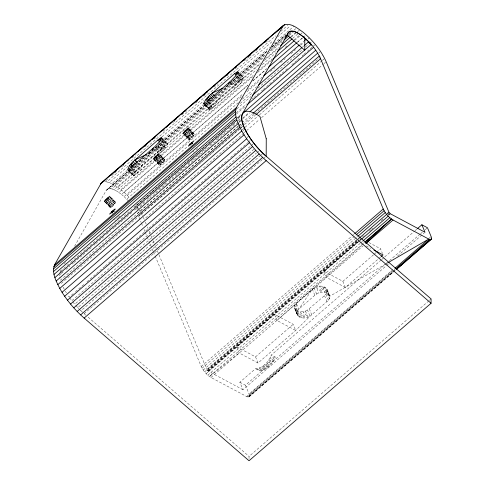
<?xml version="1.0" encoding="UTF-8"?>
<svg xmlns="http://www.w3.org/2000/svg" width="485" height="485" viewBox="0 0 485 485"><rect width="100%" height="100%" fill="white"/><g stroke="black" fill="none" stroke-linecap="round" stroke-linejoin="round"><path stroke-width="0.36" stroke-dasharray="2.42 1.82" d="M249.035 458.567L249.047 456.385L428.788 300.894M385.727 264.034L329.751 296.25L326.878 288.963C327.86 291.473 326.405 294.013 324.52 295.632L307.514 310.085L310 316.238C306.308 318.396 301.118 318.984 297.808 315.808L294.377 307.842L294.789 305.362L296.183 303.113L312.346 289.133C316.329 285.738 323.198 284.477 326.878 288.963L329.751 296.25L329.339 298.73L328.412 300.312L310 316.238L295.68 330.455L258.02 363.035L239.25 353.007L236.765 346.854L274.425 314.274L293.195 324.301L295.68 330.455L276.911 320.427L274.425 314.274M127.61 169.708L133.363 175.982L135.661 171.666L141.026 166.046L165.039 145.312L166.913 143.99L167.61 144.045L165.312 148.101L160.626 153.096L154.685 146.822M204.809 104.311L209.623 110.016L211.139 109.283L238.196 85.875L241.269 82.517L243.87 78.079L243.167 78.018L240.809 79.728L216.607 100.698L211.921 105.694L209.623 110.016L203.712 103.766M110.18 197.528L115.697 202.469C105.736 210.047 111.799 208.653 115.697 202.469L110.247 196.722M183.136 132.963L189.089 139.674L189.962 139.128L194.509 134.442L189.065 128.689M59.813 272.867L61.571 269.199M155.17 256.062L201.202 366.46C203.306 370.97 206.731 374.929 211.011 377.488L246.677 396.536L248.629 397.063L249.229 396.766L249.508 396.118L393.189 271.824M381.252 259.911L271.4 354.947C268.787 361.652 263.137 368.182 255.522 368.685L239.845 382.247L242.967 389.734L386.078 265.932M259.384 370.746L275.262 357.008L270.163 357.724L273.17 361.373L266.75 362.701L269.436 366.048L262.458 366.411L266.32 368.473L259.178 368.073L262.621 370.273L255.522 368.685L259.384 370.746C266.992 370.267 272.606 363.665 275.262 357.008L271.4 354.947M64.547 263.943L65.293 262.627M74.611 246.192L106.282 190.314L130.635 169.01M133.363 175.982L136.43 174.066L151.35 151.108M205.507 104.487L211.139 109.283L205.773 102.596L212.685 108.1L227.604 85.136M188.926 139.504L191.393 136.703L194.509 134.442L188.392 128.107L194.285 134.4L189.374 129.974M159.892 154.685L164.979 159.898L162.584 162.821L159.571 165.209L161.875 162.239L164.979 159.898L160.032 154.824M116.752 218.82L117.57 217.977M196.352 149.786L197.728 148.537M276.911 320.427L363.113 244.131M117.982 217.559L120.716 215.346M105.754 180.735L107.47 179.25M111.477 175.782L116.63 171.326M122.353 166.373L125.215 163.894M132.084 157.952L136.091 154.485M145.251 146.567L146.397 145.573M153.836 139.134L157.273 136.164M162.996 131.211L165.858 128.737M173.303 122.299L176.734 119.328M181.887 114.872L187.04 110.416M195.625 102.984L197.916 101.007M203.639 96.054L207.647 92.586M213.94 87.142L217.947 83.675M227.107 75.751L228.253 74.763M235.122 68.815L238.553 65.845M244.282 60.892L248.86 56.933M249.429 56.436L251.151 54.95M255.728 50.992L259.166 48.021M265.459 42.571L268.896 39.6M104.608 181.723L106.748 181.905L275.613 35.817M280.767 31.361L287.635 25.42M106.748 181.905L109.18 182.56L128.646 165.725M161.844 137L204.203 100.359M237.977 71.137L272.897 40.934M277.475 36.969L290.066 26.075M109.18 182.56L111.871 183.682L127.325 170.314M160.529 141.59L203.458 104.451M237.232 75.236L269.86 47.009M273.867 43.541L293.904 26.208M139.219 161.584L141.511 159.601M142.081 159.104L143.227 158.116M148.38 153.66L152.387 150.192M155.248 147.719L205.622 104.136M208.483 101.662L212.491 98.194M215.352 95.721L219.929 91.756M220.505 91.265L221.645 90.271M226.798 85.815L229.09 83.838M229.66 83.341L267.441 50.658M272.018 46.693L286.332 34.314M106.282 190.314L136.049 164.567M139.486 161.596L146.355 155.655M148.646 153.672L208.174 102.171M208.75 101.674L213.897 97.218M214.473 96.721L220.196 91.774M220.772 91.277L223.058 89.295M223.633 88.803L229.356 83.85M229.926 83.353L267.138 51.167M272.285 46.712L286.023 34.823M107.161 189.314L108.41 188.744L267.544 51.077M271.551 47.609L285.289 35.726M108.41 188.744L109.992 188.617L265.689 53.92M270.842 49.464L284.58 37.581M289.157 33.617L292.025 31.143M111.871 183.682L114.763 185.252L264.737 55.508M269.89 51.052L283.058 39.661M288.781 34.708L291.643 32.234M293.934 30.252L296.796 27.778M109.992 188.617L111.877 188.938L262.997 58.206M268.144 53.75L281.888 41.862M289.327 35.429L293.904 31.464M111.877 188.938L114.017 189.702L260.554 62.929M265.707 58.473L278.875 47.081M290.897 36.684L296.05 32.228M114.763 185.252L117.806 187.234L186.495 127.81M187.071 127.319L260.336 63.929M264.343 60.467L277.511 49.076M291.249 37.193L296.972 32.24M297.547 31.743L299.833 29.761M114.017 189.702L116.364 190.89L152.999 159.195M159.868 153.254L182.196 133.939M189.065 127.998L256.607 69.567M262.33 64.614L276.074 52.726M292.673 38.37L297.826 33.908M130.186 169.829L136.43 174.066L153.587 159.225M117.806 187.234L120.941 189.599L253.17 75.211M258.323 70.755L272.061 58.867M285.228 47.475L286.944 45.99M293.813 40.049L302.973 32.125M116.364 190.89L118.867 192.472L252.812 76.594M257.396 72.635L272.273 59.758M294.601 40.443L299.754 35.987M118.867 192.472L121.462 194.412L247.968 84.972M252.546 81.013L267.429 68.136M297.196 42.383L302.919 37.436M120.941 189.599L124.111 192.302L247.756 85.336M252.909 80.88L266.071 69.494M297.56 42.256L302.707 37.8M303.283 37.303L304.998 35.817M121.462 194.412L124.093 196.667L243.155 93.666M247.732 89.701L262.046 77.321M299.827 44.638L303.834 41.176M124.111 192.302L127.264 195.291L241.178 96.745M246.901 91.792L259.493 80.898M270.369 71.489L274.946 67.53M280.676 62.577L285.253 58.612M290.976 53.665L295.553 49.7M300.706 45.244L304.713 41.777M308.151 38.806L309.297 37.818M124.093 196.667L126.694 199.183L187.368 146.688M194.812 140.256L238.317 102.62M242.324 99.152L256.632 86.773M302.428 47.154L303.574 46.166M240.239 103.432L253.406 92.041M257.984 88.082L302.058 49.949M305.495 46.978L308.933 44.008M309.503 43.511L311.218 42.025M236.825 108.804L251.133 96.424M236.304 112.762L246.61 103.851M252.333 98.898L253.479 97.909M254.049 97.412L256.341 95.43M256.911 94.939L259.202 92.956M261.488 90.974L262.634 89.986M263.209 89.489L266.071 87.015M266.641 86.518L268.933 84.535M269.502 84.044L272.364 81.565M272.94 81.074L275.231 79.091M275.801 78.594L278.663 76.121M279.239 75.624L281.524 73.641M282.1 73.15L284.962 70.671M285.532 70.18L287.823 68.197M291.831 64.729L294.116 62.747M294.692 62.256L296.984 60.273M297.554 59.776L299.845 57.8M302.131 55.817L303.277 54.829M303.852 54.332L306.714 51.853M307.284 51.361L309.575 49.379M310.145 48.882L312.437 46.906M313.007 46.408L314.729 44.923M236.328 114.139L246.059 105.718M136.012 205.404L235.613 119.237M236.183 118.74L241.336 114.284M134.315 207.192L235.631 119.54M237.923 117.564L240.784 115.084M60.449 271.176L70.186 262.755M70.755 262.258L76.478 257.305M77.054 256.814L110.823 227.598M111.398 227.101L117.121 222.148M117.691 221.651L151.465 192.436M152.041 191.939L157.764 186.992M158.334 186.495L192.108 157.279M192.684 156.782L198.407 151.829M198.977 151.332L232.751 122.117M233.321 121.62L235.613 119.643M237.905 117.661L240.766 115.187M237.838 118.861L240.699 116.388M60.74 273.976L59.594 274.965L59.697 276.195M61.316 273.479L63.602 271.497M65.893 269.514L69.901 266.053M72.192 264.07L73.332 263.082M73.908 262.585L79.631 257.632M80.207 257.135L82.492 255.158M83.068 254.661L88.791 249.708M89.361 249.217L91.653 247.235M93.945 245.252L95.084 244.264M95.66 243.767L98.522 241.294M99.092 240.796L101.383 238.814M101.959 238.323L104.245 236.34M106.536 234.358L110.544 230.89M112.829 228.914L113.975 227.92M114.551 227.423L120.274 222.476M120.844 221.978L123.135 219.996M123.705 219.505L125.997 217.522M126.573 217.025L129.434 214.552M130.004 214.055L132.296 212.072M134.581 210.096L135.727 209.102M136.303 208.611L142.026 203.658M142.596 203.16L144.888 201.178M147.179 199.202L151.187 195.734M153.472 193.751L154.618 192.763M155.194 192.266L160.917 187.313M161.487 186.822L163.778 184.84M164.348 184.342L166.64 182.36M168.932 180.384L172.939 176.916M175.224 174.933L176.37 173.945M176.946 173.448L182.669 168.495M183.239 168.004L185.531 166.022M187.822 164.039L191.83 160.571M192.399 160.08L195.261 157.601M195.831 157.11L198.123 155.127M198.698 154.63L201.56 152.157M202.13 151.659L204.421 149.677M204.991 149.186L207.283 147.204M209.575 145.221L213.576 141.753M215.867 139.777L217.013 138.783M217.583 138.292L223.312 133.339M223.882 132.841L226.174 130.859M228.459 128.883L232.467 125.415M233.042 124.918L235.904 122.444M238.196 120.462L240.481 118.479M136.8 209.635L240.408 120.001M242.7 118.019L248.999 112.575M238.687 122.293L240.408 120.807M242.694 118.825L249.563 112.884M318.827 52.962L319.973 51.974M238.966 122.426L240.687 120.941M137.273 213.497L238.02 126.336M238.596 125.845L241.457 123.366M242.027 122.875L252.333 113.957M238.444 126.203L60.419 280.209L59.8 277.426M239.014 125.706L241.306 123.724M240.33 126.312L242.051 124.827M242.621 124.336L254.073 114.43M254.643 113.933L322.192 55.502M140.85 214.255L138.558 216.237L141.183 222.524M141.42 213.758L143.712 211.775M144.281 211.284L156.303 200.881M156.879 200.39L162.602 195.437M163.172 194.94L168.895 189.987M169.471 189.496L171.763 187.513M172.333 187.016L175.194 184.542M175.77 184.045L178.056 182.063M178.632 181.572L184.355 176.619M184.924 176.122L196.946 165.725M197.522 165.227L203.245 160.274M203.815 159.783L206.107 157.801M206.677 157.304L209.538 154.83M210.114 154.333L212.4 152.357M212.976 151.86L215.837 149.38M216.407 148.889L218.699 146.906M219.275 146.409L224.998 141.462M225.567 140.965L237.589 130.568M238.159 130.071L240.451 128.088M241.021 127.591L243.888 125.118M244.458 124.621L255.334 115.212M239.469 129.259L61.449 283.264L62.298 285.235M240.045 128.761L242.336 126.785M242.221 129.756L244.513 127.779M245.083 127.282L258.82 115.394M259.396 114.903L321.785 60.922M322.361 60.431L324.647 58.449M243.179 130.556L244.895 129.071M243.749 133.054L144.142 219.22L142.923 216.583M244.319 132.557L246.034 131.071M246.61 130.574L259.202 119.68M261.494 117.703L323.313 64.22M323.889 63.723L325.605 62.238M247.077 137.558L248.223 136.57M73.186 293.68L69.179 297.147L67.573 294.747M75.478 291.697L84.639 283.78M86.924 281.797L104.669 266.447M105.245 265.95L125.851 248.12M126.421 247.629L197.407 186.222M197.977 185.725L217.438 168.889M218.014 168.398L228.314 159.48M230.605 157.504L247.78 142.645M248.35 142.147L250.642 140.171M253.91 149.247L74.739 304.24L71.853 300.73L250.454 146.227M251.024 145.736L253.315 143.754M75.757 305.368L77.788 307.611L256.383 153.114M256.953 152.617L258.675 151.132M79.364 309.206L80.947 310.794L260.688 155.303M261.257 154.806L262.973 153.321M80.947 310.794L84.16 313.722L265.046 157.237M201.202 366.46L354.038 234.243M202.063 368.212L354.323 236.486M203.215 370.049L356.051 237.832M356.62 237.335L357.766 236.347M242.967 389.734L208.423 371.286L206.786 369.443L357.336 239.208M357.906 238.711L359.052 237.723M387.103 213.461L388.818 211.969M204.597 371.886L359.221 238.062M387.272 213.8L388.988 212.315M207.198 370.146L357.742 239.911M358.318 239.414L359.458 238.42M387.509 214.158L389.225 212.672M207.483 370.498L356.881 241.251M207.792 370.819L358.912 240.087M362.35 237.116L365.211 234.637M369.218 231.175L370.934 229.684M371.51 229.193L372.65 228.199M381.24 220.772L383.526 218.79M388.109 214.831L389.825 213.345M208.113 371.086L359.233 240.354M359.809 239.857L360.949 238.869M388.43 215.097L390.146 213.612M208.423 371.286L359.543 240.548M388.734 215.298L390.455 213.812M380.725 256.88L345.35 287.49L326.581 277.462L324.089 271.309L359.464 240.706M360.04 240.214L361.749 238.729M206.155 373.632L359.561 240.918M360.137 240.427L361.283 239.432M207.792 375.196L360.058 243.476M360.634 242.979L362.35 241.494M362.847 243.791L209.441 376.505L239.25 353.007L363.095 245.871M363.423 243.294L364.568 242.306M211.011 377.488L239.25 353.007M314.832 295.286L298.796 309.157L297.281 311.515L296.838 313.728L294.789 305.362L297.281 311.515L296.183 303.113L298.796 309.157L312.346 289.133L314.832 295.286C318.627 292.085 324.895 290.764 328.812 294.437L324.689 287.053L327.06 293.146L322.422 286.205L324.914 292.358L319.615 286.011L321.713 292.206L316.165 286.871L318.657 293.025M236.765 346.854L255.534 356.881L293.195 324.301M324.089 271.309L342.859 281.336L373.668 254.68M374.244 254.182L375.954 252.703M376.524 252.212L380.519 248.756L382.453 253.54M381.828 259.42L384.114 257.438M384.69 256.941L414.439 231.206M415.014 230.708L416.73 229.223M239.845 382.247L245.434 385.229L385.678 263.901M386.248 263.41L420.022 234.188M420.592 233.697L422.314 232.212M425.175 229.732L427.461 227.756M386.648 265.44L388.364 263.955M397.524 256.031L424.43 232.758M249.508 396.118L249.072 393.959L392.753 269.66M428.813 238.462L431.104 236.486M246.677 396.536L392.068 270.757M249.454 395.16L394.851 269.381M247.762 396.985L392.583 271.697M393.759 271.327L395.475 269.842M248.629 397.063L394.602 270.788M249.229 396.766L394.626 270.988M429.358 300.397L431.074 298.912M386.375 263.652L387.679 262.894M305.471 311.067L307.963 317.22L303.313 311.697L304.513 318.081L300.318 311.94L301.706 317.887L297.069 310.946L299.439 317.038L295.316 309.654L297.808 315.808L294.377 307.842L295.316 309.654C298.651 312.783 303.81 312.279 307.514 310.085M225.392 86.954L240.809 79.728L237.874 74.757M148.392 153.563L163.809 146.337L160.838 143.196M268.599 360.337L273.17 361.373M128.088 169.665L135.661 171.666L132.841 167.21M264.683 364.744L269.436 366.048M205.197 103.596L211.921 105.694L209.096 101.244M368.867 242.536L380.519 248.756M366.181 245.919L370.71 248.344M157.376 145.209L164.209 149.459L158.765 143.705M184.124 132.775L191.733 137.643L187.804 130.368M109.192 199.226L114.745 203.003L109.076 196.54M155.255 157.789L162.584 162.821L158.074 156.128M155.285 147.24L161.941 151.847L156.752 144.827M158.268 143.184L165.312 148.101L162.178 139.116M105.409 200.875L112.581 206.119L107.991 200.572M154.63 159.486L160.208 163.966L155.285 157.637M104.33 201.554L111.241 207.228L106.379 201.93M188.083 130.968L193.121 135.188L187.737 128.501M107.076 199.456L113.739 205.034L108.907 198.656M183.203 133.381L189.962 139.128L185.094 133.836M153.684 158.916L160.438 164.664L156.115 158.935M84.16 313.722L85.875 315.208M88.167 317.19L249.047 456.385M159.007 156.115L163.942 160.444L159.298 154.212M158.462 154.642L164.827 160.353L160.008 154.897M157.819 145.785L163.16 150.605M204.264 104.269L210.32 109.804L204.379 103.529M186.622 132.308L191.393 136.703L186.404 129.556M157.104 157.843L161.875 162.239L157.734 155.303M107.906 200.402L112.678 204.803L108.228 199.111M157.667 155.515L163.978 161.402L159.377 155.764M108.47 198.074L114.781 203.961L110.131 197.274M128.149 170.211L134.066 175.776L128.125 169.501M156.291 158.795L161.487 163.809M128.422 170.471L133.533 175.418M184.161 133.963L189.283 138.965L183.991 131.914M110.216 197.171L115.782 202.694L109.755 196.201M154.291 158.54L160.438 164.664M77.788 307.611L78.837 308.672M187.446 129.707L193.497 135.861L189.083 129.992M185.5 133.454L190.035 138.073L185.452 131.447M106.785 201.554L111.32 206.173L107.149 200.141M237.286 76.115L240.809 79.728M138.007 162.948L141.026 166.046M110.374 207.768L104.348 201.19M182.972 133.339L189.089 139.674L183.694 133.902M208.441 102.056L211.921 105.694M132.187 168.028L135.661 171.666M127.264 195.291L129.822 197.971M237.741 71.544L243.682 77.812M237.226 71.75L243.167 78.018M238.39 74.357L242.354 78.54M235.825 75.508L241.772 81.783L237.953 71.762M235.328 76.242L241.269 82.517M234.528 77.212L240.469 83.487M233.479 78.358L239.42 84.632M232.254 79.601L238.196 85.875M230.939 80.856L236.88 87.13M230.611 83.08L235.564 88.306M214.958 96.382L217.929 99.516M213.636 97.558L216.607 100.698M212.321 98.813L215.298 101.947M211.102 100.055L214.073 103.19M209.556 100.68L213.024 104.336M204.84 104.22L209.793 109.446M188.477 128.41L194.418 134.684M188.204 128.816L194.145 135.091M185.791 131.362L191.733 137.643M161.487 137.51L167.428 143.784M161.96 138.758L166.913 143.99M161.147 139.28L166.094 144.512M161.081 141.129L165.039 145.312M153.86 148.525L157.819 152.708M156.637 156.546L162.584 162.821M156.328 158.631L160.784 163.336L156.394 157.54M136.067 164.779L139.037 167.919L137.012 163.888M134.351 165.5L137.813 169.162M133.302 166.646L136.764 170.308M128.937 168.98L134.878 175.255M105.615 201.833L110.568 207.059L106.154 201.184M105.342 202.233L110.289 207.465M154.509 159.644L159.456 164.906M238.935 72.817L243.87 78.079M162.681 138.783L167.61 144.045M160.377 142.839L165.312 148.101M154.175 159.438L159.571 165.209L153.521 158.595M126.694 199.183L128.707 201.354M130.58 167.713L136.43 174.066M114.575 219.475L115.503 220.536M193.272 151.29L194.218 152.435M208.35 102.341L212.685 108.1M69.628 297.748L71.853 300.73M136.849 206.586L138.098 208.356M139.256 210.126L140.729 212.478M65.354 291.176L66.415 292.952M141.359 213.624L142.305 215.346M63.159 287.12L64.353 289.418M329.751 296.25L327.236 291L329.339 298.73L326.848 292.576M245.434 385.229L249.072 393.959M145.312 222.015L146.185 224.106M147.349 226.901L147.931 228.302M149.095 231.096L150.847 235.286M151.138 235.989L152.884 240.178M153.175 240.875L154.927 245.07M155.218 245.768L156.964 249.963M157.255 250.66L158.71 254.152M159.001 254.855L206.786 369.443M141.475 223.221L142.929 226.713M144.094 229.508L144.973 231.606M145.264 232.303L147.01 236.498M147.301 237.195L153.127 251.169M153.418 251.873L154.879 255.365M342.859 281.336L345.35 287.49M325.92 294.159L328.412 300.312M324.52 295.632L327.011 301.785M314.128 287.854L316.614 294.007M309.297 308.806L311.782 314.959M255.534 356.881L258.02 363.035"/><path stroke-width="0.73" d="M304.804 38.066L304.762 50.27L287.544 35.375A24.341 8.663 49.1 0 1 304.804 38.066L311.218 44.499L309.139 42.213M421.877 224.773L424.999 232.26L390.455 213.812L388.988 212.315L326.175 61.747C321.015 50.173 312.667 40.188 302.973 32.125C297.541 28.385 290.363 21.977 283.41 25.329L101.377 182.803L54.508 264.901C51.404 272.909 56.278 281.355 59.752 288.423C66.118 299.603 74.49 309.6 84.141 318.087L249.029 460.75L431.062 303.277L431.074 298.912L266.186 156.249C258.469 149.459 251.776 141.462 246.677 132.52C243.9 126.858 240.008 120.116 242.482 113.702L288.314 32.841C292.843 28.348 299.518 34.223 303.495 36.939C310.636 42.886 316.784 50.234 320.591 58.764L383.235 208.987C385.339 213.497 388.758 217.456 393.038 220.014L428.704 239.063L429.789 239.511L431.256 239.293L431.486 237.686L431.104 236.486L427.461 227.756L421.877 224.773L417.3 228.732M431.062 303.277L266.174 160.614C256.523 152.126 248.15 142.129 241.785 130.95C238.311 123.881 233.43 115.436 236.541 107.427L283.41 25.329M306.114 39.249L306.702 39.788M203.852 103.172L203.712 103.766L205.773 102.596L230.939 80.856L235.328 76.242L237.741 71.544L234.77 73.532L209.35 95.678L205.955 99.461L203.852 103.172L205.197 103.596M129.701 165.427L127.61 169.708L130.58 167.713L154.685 146.822L159.395 141.79L161.487 137.51L157.867 140.062L133.096 161.644L129.701 165.427L131.69 167.507M152.157 149.865L153.363 148.004M228.411 83.899L229.623 82.032M105.275 200.014L104.33 201.554L107.076 199.456L109.755 196.201L105.275 200.014L106.154 201.184M154.842 157.061L153.521 158.595L153.684 158.916C156.819 157.182 163.481 149.119 154.842 157.061L155.831 158.104M189.92 144.009L188.295 146.179L191.096 144.112L193.879 140.856L189.92 144.009L190.993 144.973M185.034 130.841C176.516 140.789 196.631 120.886 185.034 130.841L186.094 131.817M365.872 243.337L391.474 219.032L365.138 241.809M365.381 242.124L391.474 219.032M100.34 184.045L282.373 26.572M111.392 174.6L118.837 168.162M119.983 167.167L121.699 165.682M123.414 164.197L125.13 162.711M126.852 161.226L128.567 159.741M138.298 151.326L147.458 143.402M148.604 142.408L150.32 140.923M152.035 139.438L153.751 137.952M165.773 127.555L172.642 121.614M173.788 120.62L176.079 118.637M177.225 117.649L178.941 116.164M181.232 114.181L182.372 113.193M192.678 104.281L201.263 96.848M202.409 95.86L204.7 93.878M205.846 92.89L207.562 91.404M209.853 89.422L210.993 88.434M220.154 80.51L226.453 75.06M227.598 74.072L229.884 72.089M231.03 71.101L233.321 69.119M235.037 67.633L236.183 66.645M238.474 64.663L239.614 63.674M247.629 56.739L255.074 50.301M256.219 49.312L258.505 47.33M260.227 45.845L261.942 44.359M263.658 42.874L264.804 41.886M267.096 39.903L268.241 38.915M274.534 33.465L284.84 24.553M285.156 37.084L288.017 34.611M284.174 39.885L288.757 35.92M280.591 45.596L290.321 37.181M277.214 51.737L292.097 38.861M272.849 59.261L294.025 40.94M268.575 67.148L296.626 42.88M263.761 75.836L299.251 45.135M304.404 40.679L306.12 39.194M258.353 85.287L301.858 47.651M304.143 45.669L308.727 41.71M54.508 264.901L236.541 107.427M53.786 266.726L235.819 109.252M252.279 95.43L311.237 44.426M53.459 268.939L235.492 111.465M53.538 271.509L235.571 114.036M247.78 104.233L313.607 47.287M54.017 274.407L236.049 116.933M242.5 113.599L315.771 50.216M54.896 277.59L236.922 120.116M250.145 111.58L317.687 53.15M56.151 281.015L238.183 123.542M252.903 113.466L319.306 56.024M57.782 284.646L239.814 127.173M255.904 114.721L320.591 58.764M59.752 288.423L241.785 130.95M62.05 292.303L244.082 134.83M64.632 296.238L246.665 138.765M67.476 300.173L249.508 142.699M70.537 304.059L252.57 146.585M73.781 307.842L255.807 150.368M77.157 311.467L259.184 153.994M80.625 314.898L262.658 157.425M84.141 318.087L266.174 160.614M354.614 233.752L383.235 208.987M356.045 235.001L384.09 210.739M358.342 235.849L385.242 212.575M359.724 237.686L386.63 214.412M361.852 238.941L388.182 216.158M362.919 240.996L389.825 217.723M381.295 256.389L383.011 254.91L373.947 250.072M394.929 268.278L428.704 239.063L388.327 262.518M396.021 268.726L429.789 239.511M397.197 268.357L405.781 260.93M409.789 257.462L410.934 256.474M413.22 254.492L414.366 253.503M416.657 251.521L418.373 250.036M419.519 249.047L421.811 247.065M422.956 246.077L431.541 238.644M396.318 269.302L430.662 239.59M396.342 269.502L431.256 239.293M365.933 243.421L393.038 220.014M101.377 182.803L102.808 182.027M222.712 88.215L211.987 93.241L214.461 95.86M136.673 163.215L134.988 159.856L146.385 154.509M108.573 198.808L107.343 197.971L108.228 199.111M114.175 211.308L113.066 210.357L109.555 214.134L112.374 212.206L115.218 208.993L113.066 210.357L113.884 211.557M157.358 154.673L158.456 155.637M112.593 212.751L111.514 211.787L112.314 213.03M156.576 157.352L155.515 156.376L156.394 157.54M192.424 143.615L191.363 142.632L192.193 143.821M234.77 73.532L236.28 75.084M134.988 159.856L137.504 162.433M205.955 99.461L207.944 101.541M237.401 73.314L236.413 72.265L237.511 74.132M210.666 94.423L212.648 96.515M209.35 95.678L211.83 98.291M208.132 96.921L210.108 99.007M209.059 100.159L207.083 98.067L208.695 100.607M160.971 137.716L161.96 138.758M160.153 138.237L161.147 139.28M159.098 139.037L160.583 140.608M157.867 140.062L159.85 142.153M133.096 161.644L135.57 164.257M131.871 162.887L133.854 164.979M132.805 166.125L130.823 164.033L132.435 166.579M308.575 41.649L310.133 43.389M310.727 44.014L311.679 45.141M106.318 198.941L107.149 200.141M266.247 138.795L266.186 156.249A34.805 12.386 49.1 0 1 241.833 119.953A34.805 12.386 49.1 0 1 259.936 116.418L266.247 138.795"/></g></svg>
